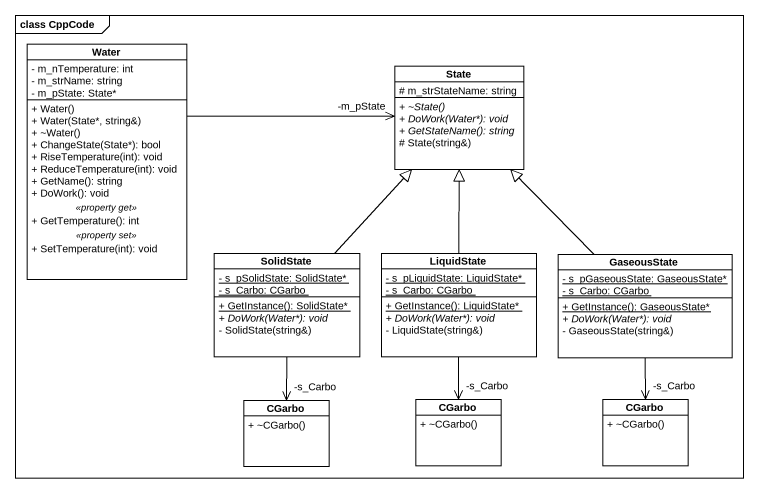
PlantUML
@startuml
mainframe class CppCode
hide circle
hide empty members
skinparam classAttributeIconSize 0
class Water {
  - m_nTemperature: int
  - m_strName: string
  - m_pState: State*
  --
  + Water()
  + Water(State*, string&)
  + ~Water()
  + ChangeState(State*): bool
  + RiseTemperature(int): void
  + ReduceTemperature(int): void
  + GetName(): string
  + DoWork(): void
  .. <<property get>> ..
  + GetTemperature(): int
  .. <<property set>> ..
  + SetTemperature(int): void
}
class "State" as State_ {
  # m_strStateName: string
  {abstract} + ~State()
  {abstract} + DoWork(Water*): void
  {abstract} + GetStateName(): string
  # State(string&)
}
class SolidState {
  {static} - s_pSolidState: SolidState*
  {static} - s_Carbo: CGarbo
  {static} + GetInstance(): SolidState*
  {abstract} + DoWork(Water*): void
  - SolidState(string&)
}
class LiquidState {
  {static} - s_pLiquidState: LiquidState*
  {static} - s_Carbo: CGarbo
  {static} + GetInstance(): LiquidState*
  {abstract} + DoWork(Water*): void
  - LiquidState(string&)
}
class GaseousState {
  {static} - s_pGaseousState: GaseousState*
  {static} - s_Carbo: CGarbo
  {static} + GetInstance(): GaseousState*
  {abstract} + DoWork(Water*): void
  - GaseousState(string&)
}
class CGarbo {
  + ~CGarbo()
}
class "CGarbo" as CGarbo_2 {
  + ~CGarbo()
}
class "CGarbo" as CGarbo_3 {
  + ~CGarbo()
}
Water -right-> "-m_pState" State_
SolidState -up-|> State_
SolidState --> "-s_Carbo" CGarbo
LiquidState -up-|> State_
LiquidState --> "-s_Carbo" CGarbo_2
GaseousState -up-|> State_
GaseousState --> "-s_Carbo" CGarbo_3
@enduml
